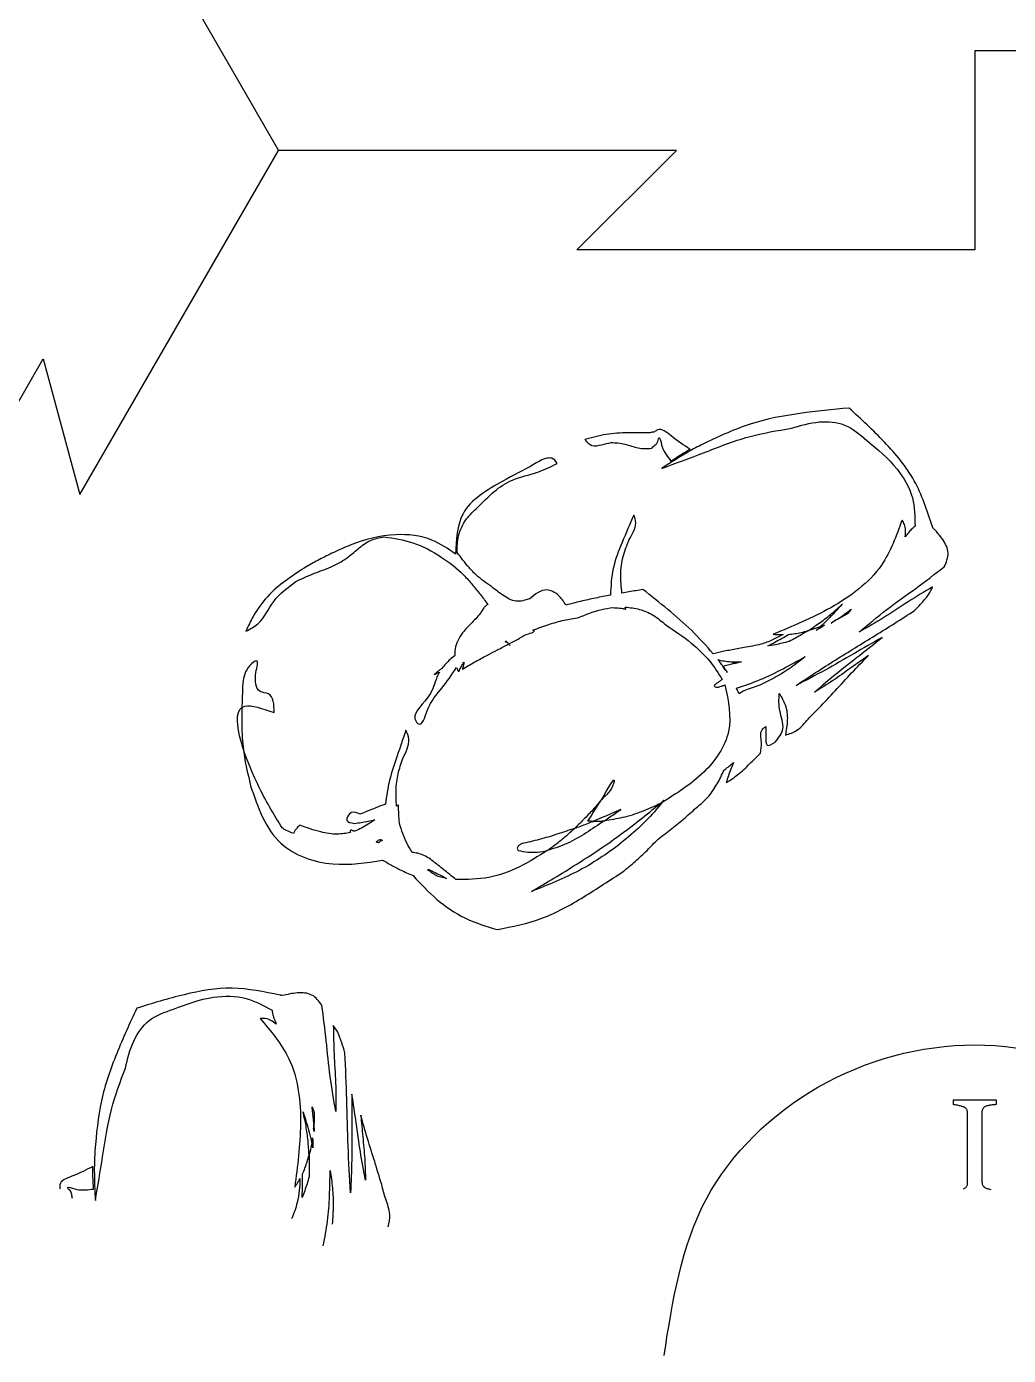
# Model space of a CAD drawing. Extents: x 1 to 437, y 7 to 187.
# Drawn here: x 359.54 to 391.86, y 7.14 to 50.91 of the extents above; entities that cross this region are included whole.
import ezdxf

# ---------------------------------------------------------------- set-up
doc = ezdxf.new("R2010")
doc.units = 0
doc.layers.add('Base', color=7, linetype='CONTINUOUS')

msp = doc.modelspace()

# ---------------------------------------------------------------- linework, layer by layer
at = {"layer": 'Base', "color": 1}
for p, q in [((361.291322, 58.170709), (367.838877, 46.83001)), ((403.850489, 50.103914), (390.75535, 50.103914)), ((390.75535, 50.103914), (390.75535, 43.556232)), ((361.291378, 35.489313), (367.838934, 46.83001)), ((380.934016, 46.83001), (367.838905, 46.83001)), ((377.660239, 43.556232), (380.934016, 46.83001)), ((390.75535, 43.556232), (377.660239, 43.556232)), ((353.545563, 28.620665), (360.093119, 39.961375)), ((360.093119, 39.961375), (361.291378, 35.489313))]:
    msp.add_line(p, q, dxfattribs=at)
at = {"layer": 'Base', "color": 3}
for p, q in [((377.922084, 37.301005), (377.922084, 37.300875)), ((380.131461, 37.016897), (380.131489, 37.035355)), ((368.767162, 33.122366), (368.767162, 33.123495)), ((386.695809, 31.721285), (386.695865, 31.721249)), ((375.302611, 30.650861), (375.302611, 30.651426)), ((383.942026, 30.506716), (383.94211, 30.506499)), ((382.304544, 30.054664), (382.304544, 30.054664)), ((382.912959, 29.110066), (382.912846, 29.11001)), ((378.467451, 25.441488), (378.467451, 25.441488)), ((380.398161, 25.314375), (380.398161, 25.314375)), ((378.18726, 24.72882), (378.18726, 24.728736)), ((371.147933, 24.118007), (371.147933, 24.118007)), ((377.580708, 24.497426), (377.580596, 24.497342)), ((376.679601, 23.765201), (376.679686, 23.765201)), ((372.744661, 23.135704), (372.744577, 23.135563)), ((368.939685, 15.329212), (368.939741, 15.32924)), ((390.050867, 15.398526), (390.050867, 15.555074)), ((390.050867, 15.555074), (391.459776, 15.555074)), ((391.459776, 15.555074), (391.459776, 15.398526)), ((390.520513, 12.838657), (390.520513, 15.105268)), ((390.99013, 15.12731), (390.99013, 12.862928))]:
    msp.add_line(p, q, dxfattribs=at)
for points, knots in [([(386.618593, 38.340985), (386.078179, 38.290134), (384.994243, 38.18814), (383.367561, 37.884828), (382.367375, 37.419498), (381.864447, 37.185514)], [0, 0, 0, 0, 1.629756, 3.268886, 4.926711, 4.926711, 4.926711, 4.926711]), ([(389.350927, 34.467107), (389.185342, 34.975502), (388.852759, 35.996629), (387.801002, 37.245462), (387.014205, 37.974443), (386.618593, 38.340985)], [0, 0, 0, 0, 1.589799, 3.19316, 4.814668, 4.814668, 4.814668, 4.814668]), ([(381.38275, 36.989654), (381.184288, 37.114883), (380.858914, 37.320192), (380.415778, 37.714445), (380.245044, 37.582464), (380.209072, 37.554658)], [0, 0, 0, 0, 0.758742, 1.243947, 1.373459, 1.373459, 1.373459, 1.373459]), ([(380.455593, 36.353678), (380.91159, 36.522208), (381.863262, 36.873932), (383.255741, 37.434966), (384.253165, 37.599485), (384.727224, 37.677678)], [0, 0, 0, 0, 1.459596, 3.046199, 4.483328, 4.483328, 4.483328, 4.483328]), ([(384.727224, 37.677678), (385.025075, 37.765919), (385.592181, 37.933929), (386.525915, 37.861181), (386.972138, 37.475082), (387.200958, 37.277092)], [0, 0, 0, 0, 0.931692, 1.773939, 2.660424, 2.660424, 2.660424, 2.660424]), ([(380.059382, 37.526802), (379.819438, 37.528986), (379.339635, 37.533354), (378.616657, 37.496661), (378.153479, 37.366187), (377.922084, 37.301005)], [0, 0, 0, 0, 0.72045, 1.44065, 2.159646, 2.159646, 2.159646, 2.159646]), ([(377.922592, 37.300875), (377.994465, 37.221639), (378.142745, 37.058169), (378.480129, 37.13305), (378.681456, 37.182689), (378.782044, 37.20749)], [0, 0, 0, 0, 0.299282, 0.617445, 0.93513, 0.93513, 0.93513, 0.93513]), ([(378.782044, 37.20749), (378.934529, 37.199292), (379.241529, 37.182785), (379.669701, 36.993193), (379.978406, 37.00904), (380.131461, 37.016897)], [0, 0, 0, 0, 0.455335, 0.916731, 1.370438, 1.370438, 1.370438, 1.370438]), ([(380.209072, 37.554658), (380.194355, 37.553183), (380.162811, 37.550023), (380.112689, 37.541111), (380.077868, 37.531764), (380.059382, 37.526802)], [0, 0, 0, 0, 0.044366, 0.09509, 0.152492, 0.152492, 0.152492, 0.152492]), ([(380.131489, 37.035355), (380.168004, 37.068072), (380.240714, 37.133222), (380.331486, 37.197043), (380.34832, 37.390741), (380.376323, 37.352152), (380.380544, 37.350387), (380.434629, 37.261202), (380.437664, 37.059456), (380.590533, 36.813377), (380.699421, 36.665014), (380.753648, 36.591128)], [0, 0, 0, 0, 0.141692, 0.282145, 0.40816, 0.413187, 0.417025, 0.421422, 0.717189, 0.995439, 1.271479, 1.271479, 1.271479, 1.271479]), ([(387.200958, 37.277092), (387.5544, 36.984534), (388.185134, 36.462449), (388.773821, 35.443665), (388.783931, 34.764449), (388.788628, 34.448892)], [0, 0, 0, 0, 1.373231, 2.450602, 3.385468, 3.385468, 3.385468, 3.385468]), ([(381.864447, 37.185514), (381.783342, 37.143941), (381.621167, 37.060813), (381.381847, 36.928816), (381.14577, 36.791608), (380.912661, 36.650021), (380.68231, 36.504499), (380.531157, 36.403946), (380.455593, 36.353678)], [0, 0, 0, 0, 0.273404, 0.546691, 0.819802, 1.092514, 1.364869, 1.637131, 1.637131, 1.637131, 1.637131]), ([(380.753648, 36.591128), (380.815644, 36.633072), (380.938424, 36.716139), (381.124162, 36.834518), (381.255739, 36.91614), (381.334128, 36.961698), (381.358507, 36.975572), (381.374624, 36.984934), (381.38275, 36.989654)], [0, 0, 0, 0, 0.224541, 0.444697, 0.660734, 0.688968, 0.716691, 0.744883, 0.744883, 0.744883, 0.744883]), ([(376.234113, 36.477145), (375.899805, 36.300325), (375.076359, 35.864795), (373.730521, 35.076487), (373.687008, 34.004681), (373.667669, 33.528343)], [0, 0, 0, 0, 1.155161, 2.845313, 4.197331, 4.197331, 4.197331, 4.197331]), ([(374.388182, 35.068051), (374.741236, 35.42628), (375.305014, 35.998321), (376.329762, 36.174062), (376.798843, 36.411246), (377.008249, 36.51713)], [0, 0, 0, 0, 1.459884, 2.33123, 3.033899, 3.033899, 3.033899, 3.033899]), ([(377.008249, 36.51713), (376.9589, 36.589955), (376.878035, 36.709287), (376.557371, 36.685395), (376.374058, 36.5673), (376.234113, 36.477145)], [0, 0, 0, 0, 0.241068, 0.395018, 0.891796, 0.891796, 0.891796, 0.891796]), ([(373.716324, 33.583212), (373.720369, 33.767354), (373.728979, 34.159395), (373.983563, 34.687245), (374.261293, 34.948629), (374.388182, 35.068051)], [0, 0, 0, 0, 0.548663, 1.16811, 1.689202, 1.689202, 1.689202, 1.689202]), ([(379.531372, 34.818578), (379.403245, 34.519292), (379.156483, 33.942894), (378.807383, 33.077473), (378.776897, 32.47697), (378.761837, 32.180308)], [0, 0, 0, 0, 0.978823, 1.885125, 2.770015, 2.770015, 2.770015, 2.770015]), ([(379.382838, 34.014279), (379.431469, 34.100358), (379.526966, 34.269394), (379.63121, 34.552556), (379.563872, 34.73198), (379.531372, 34.818578)], [0, 0, 0, 0, 0.299351, 0.587849, 0.856988, 0.856988, 0.856988, 0.856988]), ([(388.360666, 34.650639), (388.173659, 34.131632), (387.735888, 32.916669), (386.067872, 31.694421), (384.759117, 31.155636), (384.119459, 30.892303)], [0, 0, 0, 0, 1.627311, 3.809434, 5.895548, 5.895548, 5.895548, 5.895548]), ([(388.465822, 34.100111), (388.473282, 34.173553), (388.487091, 34.309498), (388.45728, 34.504671), (388.391462, 34.604111), (388.360666, 34.650639)], [0, 0, 0, 0, 0.221546, 0.410093, 0.575893, 0.575893, 0.575893, 0.575893]), ([(373.667669, 33.528343), (373.416605, 33.702974), (372.831002, 34.110296), (371.569024, 34.242754), (370.476698, 33.966704), (369.672591, 33.596697), (369.195235, 33.364988), (368.904509, 33.200211), (368.767162, 33.122366)], [0, 0, 0, 0, 0.907051, 2.115675, 3.652732, 4.241656, 4.770433, 5.243937, 5.243937, 5.243937, 5.243937]), ([(388.788628, 34.448892), (388.750173, 34.41745), (388.670394, 34.35222), (388.565187, 34.232282), (388.499495, 34.144901), (388.465822, 34.100111)], [0, 0, 0, 0, 0.148797, 0.308696, 0.47685, 0.47685, 0.47685, 0.47685]), ([(389.375481, 34.399063), (389.373065, 34.406689), (389.368215, 34.421999), (389.360192, 34.444761), (389.354016, 34.459657), (389.350927, 34.467107)], [0, 0, 0, 0, 0.023998, 0.048179, 0.07237, 0.07237, 0.07237, 0.07237]), ([(389.751147, 33.11025), (389.81672, 33.261341), (389.94928, 33.566777), (389.711869, 34.039947), (389.489395, 34.277453), (389.375481, 34.399063)], [0, 0, 0, 0, 0.471435, 0.953025, 1.458365, 1.458365, 1.458365, 1.458365]), ([(368.403378, 32.627241), (368.582907, 32.710123), (368.96458, 32.886327), (369.545584, 33.087282), (370.064831, 33.359303), (370.451698, 33.710519), (370.842676, 34.010976), (371.161139, 34.072293), (371.313738, 34.101674)], [0, 0, 0, 0, 0.59269, 1.260045, 1.845339, 2.330725, 2.830932, 3.291131, 3.291131, 3.291131, 3.291131]), ([(371.313738, 34.101674), (371.632357, 34.05279), (372.298808, 33.950538), (373.182192, 33.475531), (373.822116, 32.97837), (374.213237, 32.529279), (374.479925, 32.210818), (374.643303, 31.986428), (374.725015, 31.874202)], [0, 0, 0, 0, 0.96084, 2.009776, 2.963779, 3.377422, 3.793503, 4.209817, 4.209817, 4.209817, 4.209817]), ([(379.141087, 32.248569), (379.120554, 32.449204), (379.079481, 32.850552), (379.153291, 33.457071), (379.306564, 33.829129), (379.382838, 34.014279)], [0, 0, 0, 0, 0.604225, 1.208684, 1.80746, 1.80746, 1.80746, 1.80746]), ([(374.844846, 32.461131), (374.675775, 32.579475), (374.410069, 32.765462), (374.041877, 33.154284), (373.843553, 33.415584), (373.716324, 33.583212)], [0, 0, 0, 0, 0.617034, 0.96971, 1.600842, 1.600842, 1.600842, 1.600842]), ([(368.766739, 33.12341), (368.335332, 32.848112), (367.644603, 32.407329), (367.045116, 31.595626), (366.838376, 31.156246), (366.761353, 30.992551)], [0, 0, 0, 0, 1.520521, 2.434519, 2.977228, 2.977228, 2.977228, 2.977228]), ([(386.947354, 30.963984), (387.24882, 31.214449), (387.852626, 31.716103), (388.813802, 32.396882), (389.438807, 32.872544), (389.751147, 33.11025)], [0, 0, 0, 0, 1.175357, 2.354116, 3.531642, 3.531642, 3.531642, 3.531642]), ([(366.761353, 30.992551), (366.904078, 31.06594), (367.316853, 31.278188), (367.630826, 32.053856), (368.137997, 32.430276), (368.403378, 32.627241)], [0, 0, 0, 0, 0.47162, 1.363973, 2.343389, 2.343389, 2.343389, 2.343389]), ([(376.106831, 32.05928), (375.955469, 32.011787), (375.645771, 31.914611), (375.212775, 32.171091), (374.967263, 32.364629), (374.844846, 32.461131)], [0, 0, 0, 0, 0.455517, 0.932024, 1.405908, 1.405908, 1.405908, 1.405908]), ([(389.364897, 32.453539), (389.094283, 32.290889), (388.55276, 31.965412), (387.770312, 31.431279), (387.221364, 31.119574), (386.947354, 30.963984)], [0, 0, 0, 0, 0.94707, 1.895173, 2.840083, 2.840083, 2.840083, 2.840083]), ([(388.773811, 31.67011), (388.852613, 31.75583), (389.013953, 31.931333), (389.239122, 32.176452), (389.327403, 32.370937), (389.364897, 32.453539)], [0, 0, 0, 0, 0.350077, 0.716746, 0.987453, 0.987453, 0.987453, 0.987453]), ([(377.2962, 31.849936), (377.223521, 31.965211), (377.07684, 32.197858), (376.587189, 32.458234), (376.287356, 32.209213), (376.106831, 32.05928)], [0, 0, 0, 0, 0.410118, 0.8277, 1.459552, 1.459552, 1.459552, 1.459552]), ([(378.761837, 32.180308), (378.59814, 32.148604), (378.270471, 32.085143), (377.781335, 31.976564), (377.457961, 31.892158), (377.2962, 31.849936)], [0, 0, 0, 0, 0.500209, 1.001259, 1.502767, 1.502767, 1.502767, 1.502767]), ([(379.831402, 32.364049), (379.754863, 32.351652), (379.601505, 32.326811), (379.371376, 32.288438), (379.217891, 32.261866), (379.141087, 32.248569)], [0, 0, 0, 0, 0.23261, 0.466072, 0.699913, 0.699913, 0.699913, 0.699913]), ([(382.148814, 30.250272), (381.91646, 30.50874), (381.449463, 31.028221), (380.656222, 31.715255), (380.106033, 32.148028), (379.831402, 32.364049)], [0, 0, 0, 0, 1.041714, 2.093697, 3.142135, 3.142135, 3.142135, 3.142135]), ([(374.725015, 31.874202), (374.699467, 31.856475), (374.642894, 31.817221), (374.567804, 31.728237), (374.457249, 31.523783), (374.160685, 31.241424), (373.794844, 30.85138), (373.622629, 30.44886), (373.645652, 30.247724), (373.644421, 30.219742), (373.645837, 30.198082), (373.646615, 30.18618)], [0, 0, 0, 0, 0.093003, 0.205943, 0.345014, 0.788145, 1.414261, 1.97256, 1.99126, 2.020581, 2.056348, 2.056348, 2.056348, 2.056348]), ([(377.723823, 31.445636), (377.848951, 31.496976), (378.093972, 31.597509), (378.467261, 31.711187), (378.718075, 31.751141), (378.840802, 31.770691)], [0, 0, 0, 0, 0.405712, 0.794454, 1.166933, 1.166933, 1.166933, 1.166933]), ([(378.840802, 31.770691), (378.877088, 31.767841), (378.949434, 31.762158), (379.057819, 31.751099), (379.140002, 31.742895), (379.201219, 31.731475), (379.231012, 31.728988), (379.280823, 31.707775), (379.261149, 31.743096), (379.256341, 31.763637), (379.251298, 31.778956), (379.248783, 31.786594)], [0, 0, 0, 0, 0.10929, 0.217904, 0.325306, 0.361525, 0.397346, 0.433369, 0.457079, 0.480808, 0.504406, 0.504406, 0.504406, 0.504406]), ([(379.248783, 31.786594), (379.406663, 31.769132), (379.726235, 31.733786), (380.191729, 31.533345), (380.451067, 31.313528), (380.58629, 31.198912)], [0, 0, 0, 0, 0.474889, 0.961246, 1.491126, 1.491126, 1.491126, 1.491126]), ([(384.874093, 29.205909), (385.30243, 29.487278), (386.159355, 30.050179), (387.477149, 30.84316), (388.341636, 31.394489), (388.773811, 31.67011)], [0, 0, 0, 0, 1.537306, 3.075508, 4.613221, 4.613221, 4.613221, 4.613221]), ([(385.264321, 31.006995), (385.398624, 31.095777), (385.66662, 31.272937), (386.047318, 31.567687), (386.284161, 31.782761), (386.402354, 31.890091)], [0, 0, 0, 0, 0.482892, 0.963591, 1.442435, 1.442435, 1.442435, 1.442435]), ([(386.402354, 31.890091), (386.32179, 31.803503), (386.162037, 31.631804), (385.922419, 31.374541), (385.753404, 31.213829), (385.668661, 31.13325)], [0, 0, 0, 0, 0.354838, 0.703621, 1.054349, 1.054349, 1.054349, 1.054349]), ([(386.193764, 31.361017), (386.174351, 31.348146), (386.135398, 31.322319), (386.093264, 31.29653), (386.003003, 31.233901), (386.051174, 31.274668), (386.07177, 31.292387), (386.095129, 31.31782), (386.128538, 31.328593), (386.160794, 31.345291), (386.246876, 31.385152), (386.365666, 31.481328), (386.535323, 31.597537), (386.642786, 31.6804), (386.695809, 31.721285)], [0, 0, 0, 0, 0.066422, 0.133276, 0.200465, 0.231626, 0.26275, 0.293832, 0.330064, 0.366409, 0.40297, 0.614203, 0.820306, 1.021047, 1.021047, 1.021047, 1.021047]), ([(386.567511, 31.563469), (386.526207, 31.53989), (386.443855, 31.492876), (386.319351, 31.425174), (386.235511, 31.382344), (386.193764, 31.361017)], [0, 0, 0, 0, 0.14268, 0.284477, 0.42511, 0.42511, 0.42511, 0.42511]), ([(386.695865, 31.721249), (386.681624, 31.703693), (386.653138, 31.66858), (386.610667, 31.615731), (386.581891, 31.580883), (386.567511, 31.563469)], [0, 0, 0, 0, 0.067816, 0.135645, 0.203395, 0.203395, 0.203395, 0.203395]), ([(376.204932, 31.027583), (376.37923, 31.090935), (376.719051, 31.214451), (377.225301, 31.361594), (377.56146, 31.418264), (377.723823, 31.445636)], [0, 0, 0, 0, 0.55639, 1.08477, 1.578392, 1.578392, 1.578392, 1.578392]), ([(380.58629, 31.198912), (380.870032, 31.007631), (381.390989, 30.656436), (382.031395, 30.054571), (382.314411, 29.607369), (382.44399, 29.402618)], [0, 0, 0, 0, 1.026509, 1.884696, 2.609439, 2.609439, 2.609439, 2.609439]), ([(385.668605, 31.133399), (385.623404, 31.117292), (385.53397, 31.085423), (385.398801, 31.044246), (385.30889, 31.019415), (385.264237, 31.007082)], [0, 0, 0, 0, 0.143938, 0.284795, 0.42377, 0.42377, 0.42377, 0.42377]), ([(385.813385, 31.190129), (385.782236, 31.16925), (385.720672, 31.127984), (385.627546, 31.069729), (385.564986, 31.033439), (385.534098, 31.015521)], [0, 0, 0, 0, 0.112493, 0.222335, 0.329457, 0.329457, 0.329457, 0.329457]), ([(385.534098, 31.015521), (385.549404, 31.028461), (385.57989, 31.054234), (385.624727, 31.093538), (385.654022, 31.120151), (385.668605, 31.133399)], [0, 0, 0, 0, 0.060131, 0.119757, 0.178864, 0.178864, 0.178864, 0.178864]), ([(385.668661, 31.13325), (385.684734, 31.139344), (385.716986, 31.151574), (385.765196, 31.170622), (385.79731, 31.183622), (385.813385, 31.190129)], [0, 0, 0, 0, 0.051569, 0.103478, 0.155504, 0.155504, 0.155504, 0.155504]), ([(375.302103, 30.651336), (375.305292, 30.652943), (375.311762, 30.656203), (375.321797, 30.659062), (375.337922, 30.670434), (375.350239, 30.636329), (375.366776, 30.622085), (375.404174, 30.580671), (375.359321, 30.619618), (375.335023, 30.633766), (375.313483, 30.645127), (375.302611, 30.650861)], [0, 0, 0, 0, 0.010621, 0.021547, 0.032264, 0.061463, 0.091898, 0.123724, 0.158202, 0.193009, 0.228482, 0.228482, 0.228482, 0.228482]), ([(375.416374, 30.572189), (375.538043, 30.63035), (375.760364, 30.736625), (376.006726, 30.919889), (376.217493, 30.931306), (376.251927, 31.007731), (376.227543, 31.016753), (376.213837, 31.023317), (376.204932, 31.027583)], [0, 0, 0, 0, 0.402122, 0.734781, 0.932409, 0.940402, 0.958001, 0.990649, 0.990649, 0.990649, 0.990649]), ([(384.446413, 30.880082), (384.331176, 30.819925), (384.096385, 30.697358), (383.670505, 30.534008), (383.349658, 30.484373), (383.1625, 30.45542)], [0, 0, 0, 0, 0.389977, 0.794561, 1.360962, 1.360962, 1.360962, 1.360962]), ([(384.650008, 30.652501), (384.572018, 30.632362), (384.416423, 30.592183), (384.179916, 30.544871), (384.021406, 30.519448), (383.942026, 30.506716)], [0, 0, 0, 0, 0.241609, 0.482024, 0.723205, 0.723205, 0.723205, 0.723205]), ([(383.94211, 30.506499), (384.018912, 30.546561), (384.172528, 30.626693), (384.397964, 30.754728), (384.546973, 30.841829), (384.621193, 30.885213)], [0, 0, 0, 0, 0.259848, 0.51974, 0.777654, 0.777654, 0.777654, 0.777654]), ([(384.119459, 30.892303), (384.154423, 30.888438), (384.225848, 30.880544), (384.335104, 30.878944), (384.409086, 30.879701), (384.446413, 30.880082)], [0, 0, 0, 0, 0.105475, 0.215461, 0.327467, 0.327467, 0.327467, 0.327467]), ([(384.621193, 30.885213), (384.690631, 30.892641), (384.832632, 30.907832), (385.047121, 30.950766), (385.19103, 30.988021), (385.264321, 31.006995)], [0, 0, 0, 0, 0.209414, 0.428254, 0.655376, 0.655376, 0.655376, 0.655376]), ([(385.264237, 31.007082), (385.197393, 30.965479), (385.063597, 30.882205), (384.858679, 30.764078), (384.719572, 30.689697), (384.650008, 30.652501)], [0, 0, 0, 0, 0.236188, 0.472762, 0.709405, 0.709405, 0.709405, 0.709405]), ([(387.708394, 30.788738), (387.395148, 30.60964), (386.768561, 30.251389), (385.834828, 29.703705), (385.194187, 29.371763), (384.874093, 29.205909)], [0, 0, 0, 0, 1.082533, 2.165399, 3.246735, 3.246735, 3.246735, 3.246735]), ([(385.481915, 28.985748), (385.722198, 29.194214), (386.203211, 29.611534), (386.961782, 30.192415), (387.459565, 30.589997), (387.708394, 30.788738)], [0, 0, 0, 0, 0.954097, 1.909968, 2.865365, 2.865365, 2.865365, 2.865365]), ([(373.930136, 29.76437), (373.999693, 29.806103), (374.137561, 29.88882), (374.345318, 30.006816), (374.546179, 30.114078), (374.779945, 30.236568), (375.066389, 30.388319), (375.29148, 30.506527), (375.413976, 30.570857)], [0, 0, 0, 0, 0.243343, 0.482326, 0.716682, 0.926426, 1.274072, 1.689152, 1.689152, 1.689152, 1.689152]), ([(375.413976, 30.570857), (375.418568, 30.565688), (375.427773, 30.555329), (375.438496, 30.542885), (375.462684, 30.516766), (375.440132, 30.543721), (375.430409, 30.556855), (375.421039, 30.567093), (375.416374, 30.572189)], [0, 0, 0, 0, 0.019981, 0.040046, 0.060922, 0.081186, 0.101329, 0.121293, 0.121293, 0.121293, 0.121293]), ([(383.1625, 30.45542), (383.085345, 30.439332), (382.868837, 30.394186), (382.528145, 30.33975), (382.269187, 30.278667), (382.148814, 30.250272)], [0, 0, 0, 0, 0.236431, 0.663464, 1.034385, 1.034385, 1.034385, 1.034385]), ([(367.089549, 29.626505), (367.132646, 29.814103), (367.205183, 30.129856), (366.738739, 29.758665), (366.691158, 29.485988), (366.657862, 29.295176)], [0, 0, 0, 0, 0.38448, 0.647132, 1.259325, 1.259325, 1.259325, 1.259325]), ([(373.13266, 29.643382), (373.118013, 29.617099), (373.089146, 29.565299), (373.052117, 29.4856), (372.961521, 29.213541), (372.810594, 28.745147), (372.151111, 28.219377), (372.558097, 27.808855), (372.77596, 28.64665), (373.206577, 29.060359), (373.539448, 29.56166), (373.698262, 29.800834)], [0, 0, 0, 0, 0.09024, 0.177853, 0.263409, 0.946042, 1.802685, 1.913486, 2.426819, 3.333183, 4.16018, 4.16018, 4.16018, 4.16018]), ([(373.216876, 29.767277), (373.187757, 29.745102), (373.129542, 29.700768), (373.042421, 29.634037), (372.984797, 29.588994), (372.955989, 29.566476)], [0, 0, 0, 0, 0.109802, 0.219526, 0.329218, 0.329218, 0.329218, 0.329218]), ([(373.646615, 30.18618), (373.592264, 30.143448), (373.48512, 30.059211), (373.340106, 29.919706), (373.257372, 29.817369), (373.216876, 29.767277)], [0, 0, 0, 0, 0.207365, 0.408778, 0.601884, 0.601884, 0.601884, 0.601884]), ([(373.698262, 29.800834), (373.70406, 29.782489), (373.715171, 29.74733), (373.73594, 29.70767), (373.768687, 29.640385), (373.806241, 29.75097), (373.861114, 29.828342), (373.907808, 29.920252), (373.9342, 29.972199)], [0, 0, 0, 0, 0.056092, 0.107502, 0.1537, 0.209538, 0.338106, 0.505229, 0.505229, 0.505229, 0.505229]), ([(373.9342, 29.972199), (373.934375, 29.955157), (373.934824, 29.911627), (373.916752, 29.832866), (373.89931, 29.772181), (373.889157, 29.736854)], [0, 0, 0, 0, 0.050998, 0.130264, 0.240696, 0.240696, 0.240696, 0.240696]), ([(373.889157, 29.736854), (373.893695, 29.739726), (373.902917, 29.745565), (373.916075, 29.75543), (373.925456, 29.7613), (373.930136, 29.764229)], [0, 0, 0, 0, 0.016107, 0.032734, 0.049291, 0.049291, 0.049291, 0.049291]), ([(382.474555, 29.832866), (382.479416, 29.826586), (382.489148, 29.814013), (382.503073, 29.79469), (382.522195, 29.766337), (382.547261, 29.727762), (382.573732, 29.685483), (382.639326, 29.576509), (382.487279, 29.811563), (382.414291, 29.909311), (382.341144, 30.00619), (382.304544, 30.054664)], [0, 0, 0, 0, 0.023828, 0.047706, 0.07136, 0.126839, 0.18191, 0.236831, 0.408572, 0.580526, 0.752728, 0.752728, 0.752728, 0.752728]), ([(382.30508, 30.05537), (382.371906, 30.03883), (382.511647, 30.004243), (382.736169, 29.980038), (382.89248, 29.979504), (382.973721, 29.979226)], [0, 0, 0, 0, 0.206357, 0.431518, 0.675187, 0.675187, 0.675187, 0.675187]), ([(382.973721, 29.979226), (382.951792, 29.972943), (382.907918, 29.960372), (382.854196, 29.944601), (382.735488, 29.914083), (382.893009, 29.948708), (382.962195, 29.950837), (383.029691, 29.998137), (383.059564, 29.979495), (383.062739, 29.980846), (383.130657, 29.994203), (382.811538, 29.914944), (382.689608, 29.883015), (382.546593, 29.849665), (382.474555, 29.832866)], [0, 0, 0, 0, 0.06636, 0.13277, 0.199094, 0.297013, 0.388408, 0.478882, 0.48302, 0.486022, 0.48863, 0.688697, 0.891786, 1.09791, 1.09791, 1.09791, 1.09791]), ([(382.912846, 29.11001), (383.17406, 29.199703), (383.699237, 29.380032), (384.445902, 29.751254), (384.932959, 30.019689), (385.175901, 30.153583)], [0, 0, 0, 0, 0.827712, 1.664133, 2.49653, 2.49653, 2.49653, 2.49653]), ([(385.175901, 30.153583), (385.022055, 30.032816), (384.713791, 29.790832), (384.214817, 29.4724), (383.859368, 29.299968), (383.680603, 29.213247)], [0, 0, 0, 0, 0.5866, 1.175378, 1.771085, 1.771085, 1.771085, 1.771085]), ([(387.254496, 30.188296), (387.059414, 30.051729), (386.669114, 29.778501), (386.090183, 29.359689), (385.684501, 29.11029), (385.481915, 28.985748)], [0, 0, 0, 0, 0.714457, 1.429408, 2.142563, 2.142563, 2.142563, 2.142563]), ([(385.619188, 28.452065), (385.801102, 28.644805), (386.164959, 29.030312), (386.697787, 29.620602), (387.068947, 29.999086), (387.254496, 30.188296)], [0, 0, 0, 0, 0.795087, 1.590289, 2.385224, 2.385224, 2.385224, 2.385224]), ([(367.693081, 28.308555), (367.688766, 28.573022), (367.682566, 28.952931), (367.053992, 28.979578), (367.075001, 29.361825), (367.089549, 29.626505)], [0, 0, 0, 0, 0.645798, 0.927694, 1.562331, 1.562331, 1.562331, 1.562331]), ([(372.955989, 29.566476), (372.975365, 29.574814), (373.014492, 29.591653), (373.073345, 29.617374), (373.112849, 29.634696), (373.13266, 29.643382)], [0, 0, 0, 0, 0.06328, 0.12779, 0.192685, 0.192685, 0.192685, 0.192685]), ([(382.44399, 29.402618), (382.413659, 29.381308), (382.353003, 29.338693), (382.262136, 29.274648), (382.201822, 29.231602), (382.171674, 29.210086)], [0, 0, 0, 0, 0.111205, 0.22239, 0.333505, 0.333505, 0.333505, 0.333505]), ([(366.657862, 29.295176), (366.642104, 28.874716), (366.615531, 28.165668), (366.652727, 27.023183), (366.817943, 26.321807), (366.916716, 25.902498)], [0, 0, 0, 0, 1.262703, 2.129373, 3.417732, 3.417732, 3.417732, 3.417732]), ([(382.53083, 29.223238), (382.642354, 28.699176), (382.866669, 27.645107), (381.859214, 26.221502), (380.941404, 25.648408), (380.463129, 25.349766)], [0, 0, 0, 0, 1.543612, 3.104738, 4.803458, 4.803458, 4.803458, 4.803458]), ([(382.171674, 29.210086), (382.180869, 29.191194), (382.201909, 29.147966), (382.304042, 29.140761), (382.382756, 29.167113), (382.452063, 29.192715), (382.491649, 29.2083), (382.517723, 29.218241), (382.53083, 29.223238)], [0, 0, 0, 0, 0.059358, 0.135816, 0.271115, 0.31514, 0.356769, 0.398842, 0.398842, 0.398842, 0.398842]), ([(383.001097, 28.928174), (382.991563, 28.948523), (382.972505, 28.989197), (382.943319, 29.049929), (382.923081, 29.090017), (382.912959, 29.110066)], [0, 0, 0, 0, 0.067414, 0.134754, 0.202132, 0.202132, 0.202132, 0.202132]), ([(383.680603, 29.213247), (383.595691, 29.181142), (383.431479, 29.119055), (383.190196, 29.055943), (383.060239, 28.968135), (383.001097, 28.928174)], [0, 0, 0, 0, 0.272696, 0.527368, 0.740062, 0.740062, 0.740062, 0.740062]), ([(384.186374, 27.33678), (384.300067, 27.47917), (384.546673, 27.788019), (384.291439, 28.361543), (384.308465, 28.749964), (384.316845, 28.941156)], [0, 0, 0, 0, 0.50895, 1.10393, 1.680699, 1.680699, 1.680699, 1.680699]), ([(384.316845, 28.941156), (384.392456, 28.819666), (384.559201, 28.551743), (384.608033, 28.06107), (384.548873, 27.732137), (384.519932, 27.571222)], [0, 0, 0, 0, 0.425132, 0.937544, 1.428297, 1.428297, 1.428297, 1.428297]), ([(367.915331, 24.584831), (367.666882, 24.984788), (367.014411, 26.035145), (365.963004, 28.926536), (367.317937, 28.442556), (367.693081, 28.308555)], [0, 0, 0, 0, 1.58787, 4.170016, 5.158673, 5.158673, 5.158673, 5.158673]), ([(384.519932, 27.571222), (384.654913, 27.612826), (384.959846, 27.706812), (385.257955, 28.103609), (385.500803, 28.337868), (385.619188, 28.452065)], [0, 0, 0, 0, 0.41435, 0.936051, 1.432266, 1.432266, 1.432266, 1.432266]), ([(372.030667, 27.731326), (371.934931, 27.449522), (371.749434, 26.903504), (371.471592, 26.103704), (371.392681, 25.56214), (371.354124, 25.297526)], [0, 0, 0, 0, 0.893484, 1.731196, 2.531593, 2.531593, 2.531593, 2.531593]), ([(371.930676, 26.799344), (371.978775, 26.901918), (372.073226, 27.10334), (372.167653, 27.435932), (372.075265, 27.635156), (372.030667, 27.731326)], [0, 0, 0, 0, 0.343017, 0.673576, 0.982058, 0.982058, 0.982058, 0.982058]), ([(383.698411, 26.978047), (383.717997, 27.092889), (383.760229, 27.340522), (383.662562, 27.704394), (383.827995, 27.821986), (383.875111, 27.855476)], [0, 0, 0, 0, 0.357224, 0.77028, 0.934763, 0.934763, 0.934763, 0.934763]), ([(383.875111, 27.855476), (383.875787, 27.753634), (383.877043, 27.564641), (383.869335, 27.133429), (384.081657, 27.269614), (384.186374, 27.33678)], [0, 0, 0, 0, 0.337075, 0.625526, 0.906234, 0.906234, 0.906234, 0.906234]), ([(371.720138, 25.229144), (371.710174, 25.407699), (371.690294, 25.763931), (371.756387, 26.297309), (371.872743, 26.632468), (371.930676, 26.799344)], [0, 0, 0, 0, 0.536003, 1.06937, 1.598274, 1.598274, 1.598274, 1.598274]), ([(382.577425, 26.004267), (382.707557, 26.089565), (382.983091, 26.270169), (383.342863, 26.614824), (383.581285, 26.858393), (383.698411, 26.978047)], [0, 0, 0, 0, 0.465875, 0.986415, 1.489058, 1.489058, 1.489058, 1.489058]), ([(381.639516, 25.218194), (381.766342, 25.326761), (382.018564, 25.542669), (382.285377, 25.967191), (382.431519, 26.262676), (382.504978, 26.411204)], [0, 0, 0, 0, 0.498098, 0.990572, 1.488309, 1.488309, 1.488309, 1.488309]), ([(382.504978, 26.411204), (382.538902, 26.439934), (382.606812, 26.497447), (382.710161, 26.582276), (382.78065, 26.637001), (382.815959, 26.664413)], [0, 0, 0, 0, 0.133365, 0.266976, 0.401071, 0.401071, 0.401071, 0.401071]), ([(382.815959, 26.664413), (382.7854, 26.592511), (382.72435, 26.448868), (382.642492, 26.229253), (382.599127, 26.079308), (382.577425, 26.004267)], [0, 0, 0, 0, 0.234382, 0.468236, 0.702513, 0.702513, 0.702513, 0.702513]), ([(366.916716, 25.902498), (367.159564, 25.19065), (367.611078, 23.867149), (369.576707, 23.180387), (370.722917, 23.365656), (371.263503, 23.453035)], [0, 0, 0, 0, 2.141415, 3.981418, 5.623825, 5.623825, 5.623825, 5.623825]), ([(378.467451, 25.441488), (378.630733, 25.593629), (378.811357, 25.761928), (378.947103, 26.277088), (378.696225, 25.840034), (378.467451, 25.441488)], [0, 0, 0, 0, 0.662771, 0.73316, 1.461683, 1.461683, 1.461683, 1.461683]), ([(378.467507, 25.441601), (378.385084, 25.343774), (378.209176, 25.13499), (377.914982, 24.818182), (377.695496, 24.607572), (377.580708, 24.497426)], [0, 0, 0, 0, 0.383739, 0.818981, 1.296166, 1.296166, 1.296166, 1.296166]), ([(378.021201, 24.73517), (378.076655, 24.824946), (378.180709, 24.993397), (378.329582, 25.228826), (378.423695, 25.374013), (378.467507, 25.441601)], [0, 0, 0, 0, 0.316564, 0.59399, 0.835626, 0.835626, 0.835626, 0.835626]), ([(380.397766, 25.314968), (380.404998, 25.318818), (380.419523, 25.326551), (380.441356, 25.337767), (380.466826, 25.347515), (380.482035, 25.374178), (380.498819, 25.39363), (380.536058, 25.438111), (380.472117, 25.376977), (380.440687, 25.351306), (380.41233, 25.326679), (380.398161, 25.314375)], [0, 0, 0, 0, 0.024548, 0.049309, 0.074076, 0.104142, 0.134336, 0.164574, 0.218174, 0.271928, 0.325605, 0.325605, 0.325605, 0.325605]), ([(370.515078, 24.963827), (370.421862, 25.011342), (370.227951, 25.110186), (369.985661, 24.714088), (370.220753, 24.677748), (370.329996, 24.660861)], [0, 0, 0, 0, 0.279229, 0.580864, 0.842697, 0.842697, 0.842697, 0.842697]), ([(371.354124, 25.297526), (371.248491, 25.255733), (371.048169, 25.176476), (370.76811, 25.066186), (370.594394, 24.995913), (370.515078, 24.963827)], [0, 0, 0, 0, 0.340802, 0.646294, 0.902974, 0.902974, 0.902974, 0.902974]), ([(371.787956, 25.268345), (371.780362, 25.263931), (371.765235, 25.255139), (371.742664, 25.242011), (371.727619, 25.233417), (371.720138, 25.229144)], [0, 0, 0, 0, 0.026351, 0.052489, 0.078333, 0.078333, 0.078333, 0.078333]), ([(371.819847, 24.66199), (371.816841, 24.690849), (371.81078, 24.749022), (371.803322, 24.837412), (371.796367, 24.933953), (371.791957, 25.039445), (371.78972, 25.15322), (371.788545, 25.229907), (371.787956, 25.268345)], [0, 0, 0, 0, 0.087042, 0.17546, 0.266101, 0.377397, 0.49216, 0.607486, 0.607486, 0.607486, 0.607486]), ([(380.463129, 25.349766), (380.457946, 25.343207), (380.447606, 25.330122), (380.432014, 25.310649), (380.068926, 24.847059), (379.21995, 24.042429), (377.780246, 23.065271), (376.70343, 22.633565), (376.165279, 22.417816)], [0, 0, 0, 0, 0.025076, 0.050034, 0.074837, 1.791607, 3.528061, 5.262861, 5.262861, 5.262861, 5.262861]), ([(376.165279, 22.417816), (376.65649, 22.709946), (377.638458, 23.293938), (379.06802, 24.239506), (379.954945, 24.957045), (380.39771, 25.31525)], [0, 0, 0, 0, 1.714653, 3.427719, 5.135404, 5.135404, 5.135404, 5.135404]), ([(379.108039, 25.11809), (379.006456, 25.073229), (378.803201, 24.983468), (378.496284, 24.85359), (378.290241, 24.770399), (378.18726, 24.72882)], [0, 0, 0, 0, 0.333139, 0.666572, 0.999741, 0.999741, 0.999741, 0.999741]), ([(380.39771, 25.31525), (380.193963, 25.220234), (379.794308, 25.033858), (379.177736, 24.839851), (378.763352, 24.778144), (378.562898, 24.748294)], [0, 0, 0, 0, 0.67412, 1.322307, 1.929661, 1.929661, 1.929661, 1.929661]), ([(378.562983, 24.748096), (378.624405, 24.790529), (378.746239, 24.874695), (378.927559, 24.998582), (379.04841, 25.078605), (379.108039, 25.11809)], [0, 0, 0, 0, 0.223963, 0.44424, 0.658787, 0.658787, 0.658787, 0.658787]), ([(380.332121, 24.146765), (380.484179, 24.259077), (380.78781, 24.483342), (381.22056, 24.845054), (381.50038, 25.094274), (381.639516, 25.218194)], [0, 0, 0, 0, 0.567002, 1.132198, 1.691165, 1.691165, 1.691165, 1.691165]), ([(368.32667, 24.324989), (368.253387, 24.360042), (368.129714, 24.419197), (367.964119, 24.483874), (367.927089, 24.5605), (367.915331, 24.584831)], [0, 0, 0, 0, 0.247929, 0.418409, 0.497726, 0.497726, 0.497726, 0.497726]), ([(368.538083, 24.602752), (368.505357, 24.572492), (368.44417, 24.515917), (368.371311, 24.42247), (368.340903, 24.356069), (368.32667, 24.324989)], [0, 0, 0, 0, 0.133668, 0.249915, 0.35221, 0.35221, 0.35221, 0.35221]), ([(370.203786, 24.360295), (370.059225, 24.334972), (369.734759, 24.278137), (369.163358, 24.37464), (368.765486, 24.519791), (368.538083, 24.602752)], [0, 0, 0, 0, 0.43778, 0.982589, 1.70936, 1.70936, 1.70936, 1.70936]), ([(370.329996, 24.660861), (370.40638, 24.671262), (370.558911, 24.69203), (370.785873, 24.733061), (370.935985, 24.765074), (371.010942, 24.78106)], [0, 0, 0, 0, 0.231244, 0.461772, 0.691698, 0.691698, 0.691698, 0.691698]), ([(371.010942, 24.78106), (370.937408, 24.731449), (370.794004, 24.6347), (370.575103, 24.501882), (370.421331, 24.437058), (370.345349, 24.405027)], [0, 0, 0, 0, 0.266199, 0.519133, 0.766194, 0.766194, 0.766194, 0.766194]), ([(372.235899, 23.706442), (372.17722, 23.804018), (372.058493, 24.001445), (371.9198, 24.322816), (371.85336, 24.54827), (371.819847, 24.66199)], [0, 0, 0, 0, 0.341331, 0.69062, 1.04612, 1.04612, 1.04612, 1.04612]), ([(378.562898, 24.748294), (378.363219, 24.612082), (377.965772, 24.340961), (377.349907, 23.97552), (376.899973, 23.835267), (376.679545, 23.766556)], [0, 0, 0, 0, 0.725807, 1.444665, 2.135093, 2.135093, 2.135093, 2.135093]), ([(377.580596, 24.497342), (377.648309, 24.522041), (377.783815, 24.571468), (377.985925, 24.648947), (378.120136, 24.702134), (378.18726, 24.728736)], [0, 0, 0, 0, 0.216228, 0.432714, 0.649325, 0.649325, 0.649325, 0.649325]), ([(378.18726, 24.728736), (378.168616, 24.728917), (378.131461, 24.729277), (378.076117, 24.732038), (378.039419, 24.734169), (378.021201, 24.735227)], [0, 0, 0, 0, 0.055929, 0.111461, 0.16621, 0.16621, 0.16621, 0.16621]), ([(378.18726, 24.728736), (378.228124, 24.729155), (378.310845, 24.730002), (378.436185, 24.736459), (378.520425, 24.744265), (378.562983, 24.748209)], [0, 0, 0, 0, 0.122589, 0.24816, 0.376374, 0.376374, 0.376374, 0.376374]), ([(370.268444, 24.419279), (370.2506, 24.429799), (370.222716, 24.446239), (370.187286, 24.405527), (370.19738, 24.377857), (370.203786, 24.360295)], [0, 0, 0, 0, 0.053077, 0.082942, 0.134836, 0.134836, 0.134836, 0.134836]), ([(370.345349, 24.405027), (370.336728, 24.407084), (370.319694, 24.411147), (370.294061, 24.416087), (370.276957, 24.418124), (370.268444, 24.419138)], [0, 0, 0, 0, 0.02659, 0.052537, 0.07825, 0.07825, 0.07825, 0.07825]), ([(371.126343, 24.021967), (371.117237, 24.025283), (371.099552, 24.031723), (371.078375, 24.041887), (371.036305, 24.051476), (371.089723, 24.076084), (371.113563, 24.097562), (371.136536, 24.111228), (371.147933, 24.118007)], [0, 0, 0, 0, 0.028386, 0.055134, 0.079434, 0.118786, 0.157741, 0.196089, 0.196089, 0.196089, 0.196089]), ([(371.257153, 24.105702), (371.241326, 24.097324), (371.210245, 24.080871), (371.166653, 24.052645), (371.139632, 24.03208), (371.126343, 24.021967)], [0, 0, 0, 0, 0.053704, 0.105465, 0.155557, 0.155557, 0.155557, 0.155557]), ([(371.147566, 24.117696), (371.149669, 24.118931), (371.153859, 24.12139), (371.160121, 24.125297), (371.164516, 24.127553), (371.166757, 24.128703)], [0, 0, 0, 0, 0.007316, 0.014578, 0.022129, 0.022129, 0.022129, 0.022129]), ([(371.166757, 24.128816), (371.177455, 24.127292), (371.198407, 24.124308), (371.228791, 24.116794), (371.247796, 24.109342), (371.257153, 24.105674)], [0, 0, 0, 0, 0.03241, 0.063477, 0.093603, 0.093603, 0.093603, 0.093603]), ([(377.580596, 24.497342), (377.388613, 24.430683), (377.005407, 24.297629), (376.422394, 24.125967), (376.028482, 24.035359), (375.831862, 23.990132)], [0, 0, 0, 0, 0.609645, 1.216876, 1.822039, 1.822039, 1.822039, 1.822039]), ([(376.679686, 23.766104), (376.787286, 23.843838), (376.999783, 23.997352), (377.29967, 24.242487), (377.488051, 24.413385), (377.580596, 24.497342)], [0, 0, 0, 0, 0.398164, 0.786322, 1.161152, 1.161152, 1.161152, 1.161152]), ([(379.179892, 23.076353), (379.316548, 23.187248), (379.588848, 23.408219), (379.969834, 23.769701), (380.211473, 24.021197), (380.332121, 24.146765)], [0, 0, 0, 0, 0.527801, 1.051703, 1.574113, 1.574113, 1.574113, 1.574113]), ([(372.790466, 23.517466), (372.729071, 23.551073), (372.610323, 23.616073), (372.422744, 23.680277), (372.296929, 23.697896), (372.235899, 23.706442)], [0, 0, 0, 0, 0.209773, 0.40573, 0.59033, 0.59033, 0.59033, 0.59033]), ([(376.679545, 23.766556), (376.382495, 23.577989), (375.784942, 23.198664), (374.762708, 22.822093), (374.040134, 22.814724), (373.675656, 22.811008)], [0, 0, 0, 0, 1.055356, 2.122981, 3.209632, 3.209632, 3.209632, 3.209632]), ([(375.831862, 23.990132), (375.804139, 23.971958), (375.749284, 23.935997), (375.672133, 23.852034), (375.707558, 23.794568), (375.723573, 23.768588)], [0, 0, 0, 0, 0.102872, 0.20355, 0.286628, 0.286628, 0.286628, 0.286628]), ([(375.723573, 23.768588), (375.830572, 23.746882), (376.041879, 23.704017), (376.365959, 23.70735), (376.575048, 23.745916), (376.679601, 23.765201)], [0, 0, 0, 0, 0.326864, 0.645508, 0.9642, 0.9642, 0.9642, 0.9642]), ([(371.263503, 23.453035), (371.345427, 23.403568), (371.534577, 23.289356), (371.868825, 23.116793), (372.124828, 23.002992), (372.266379, 22.940068)], [0, 0, 0, 0, 0.287054, 0.662764, 1.127439, 1.127439, 1.127439, 1.127439]), ([(373.675656, 22.811008), (373.607725, 22.867334), (373.443876, 23.003195), (373.148, 23.237724), (372.920167, 23.415985), (372.790466, 23.517466)], [0, 0, 0, 0, 0.26473, 0.638532, 1.132589, 1.132589, 1.132589, 1.132589]), ([(372.266379, 22.940068), (372.518454, 22.669693), (373.02226, 22.12931), (373.95952, 21.492401), (374.676484, 21.273615), (375.039156, 21.162943)], [0, 0, 0, 0, 1.107806, 2.214106, 3.346576, 3.346576, 3.346576, 3.346576]), ([(372.744577, 23.135563), (372.748819, 23.135877), (372.75721, 23.136497), (372.769124, 23.141098), (372.775641, 23.146254), (372.778895, 23.148828)], [0, 0, 0, 0, 0.01272, 0.025156, 0.037559, 0.037559, 0.037559, 0.037559]), ([(373.088069, 22.911958), (373.047989, 22.933276), (372.96767, 22.975994), (372.852941, 23.051062), (372.780849, 23.107416), (372.744661, 23.135704)], [0, 0, 0, 0, 0.136144, 0.272828, 0.410592, 0.410592, 0.410592, 0.410592]), ([(372.778895, 23.148743), (372.851182, 23.113033), (372.98936, 23.044773), (373.185954, 22.944409), (373.310662, 22.880563), (373.369953, 22.850208)], [0, 0, 0, 0, 0.241877, 0.462351, 0.662181, 0.662181, 0.662181, 0.662181]), ([(373.369953, 22.850208), (373.338703, 22.855972), (373.275896, 22.867557), (373.181907, 22.888235), (373.119433, 22.904029), (373.088069, 22.911958)], [0, 0, 0, 0, 0.095326, 0.191591, 0.288639, 0.288639, 0.288639, 0.288639]), ([(375.039156, 21.162943), (375.537332, 21.262589), (376.543794, 21.463903), (377.893541, 22.228029), (378.751359, 22.793743), (379.179892, 23.076353)], [0, 0, 0, 0, 1.514714, 3.060171, 4.602929, 4.602929, 4.602929, 4.602929]), ([(367.88931, 19.001516), (367.366231, 19.112311), (366.315615, 19.334845), (364.708219, 19.048419), (363.683507, 18.731533), (363.168269, 18.572199)], [0, 0, 0, 0, 1.589809, 3.193166, 4.814661, 4.814661, 4.814661, 4.814661]), ([(364.380808, 18.54457), (364.810891, 18.704384), (365.578396, 18.989581), (366.755034, 18.990013), (367.348308, 18.659163), (367.623937, 18.505454)], [0, 0, 0, 0, 1.373235, 2.450605, 3.38547, 3.38547, 3.38547, 3.38547]), ([(367.960515, 18.988759), (367.952721, 18.990492), (367.937053, 18.993974), (367.913313, 18.998303), (367.897313, 19.000407), (367.88931, 19.001459)], [0, 0, 0, 0, 0.023953, 0.048148, 0.072361, 0.072361, 0.072361, 0.072361]), ([(369.264494, 18.669679), (369.166431, 18.802017), (368.968195, 19.069541), (368.439709, 19.100532), (368.122787, 19.026609), (367.960515, 18.988759)], [0, 0, 0, 0, 0.471447, 0.953041, 1.458375, 1.458375, 1.458375, 1.458375]), ([(363.168269, 18.572199), (362.942095, 18.07876), (362.488448, 17.089043), (361.937777, 15.528633), (361.840671, 14.429777), (361.791843, 13.877235)], [0, 0, 0, 0, 1.629766, 3.268906, 4.926735, 4.926735, 4.926735, 4.926735]), ([(362.797005, 16.60257), (362.869515, 16.904632), (363.007574, 17.479759), (363.537445, 18.252016), (364.094931, 18.445402), (364.380808, 18.54457)], [0, 0, 0, 0, 0.931681, 1.773924, 2.660415, 2.660415, 2.660415, 2.660415]), ([(367.623937, 18.505454), (367.631926, 18.456429), (367.648502, 18.354719), (367.699782, 18.20364), (367.742613, 18.103056), (367.764568, 18.051499)], [0, 0, 0, 0, 0.148791, 0.308694, 0.476853, 0.476853, 0.476853, 0.476853]), ([(369.721299, 15.168402), (369.655124, 15.55471), (369.522583, 16.328444), (369.413607, 17.501233), (369.314181, 18.280332), (369.264494, 18.669679)], [0, 0, 0, 0, 1.175351, 2.354105, 3.531627, 3.531627, 3.531627, 3.531627]), ([(367.764568, 18.051499), (367.704698, 18.094679), (367.593873, 18.174611), (367.409948, 18.246379), (367.290923, 18.239108), (367.235232, 18.235706)], [0, 0, 0, 0, 0.221536, 0.410087, 0.57588, 0.57588, 0.57588, 0.57588]), ([(367.235232, 18.235706), (367.591202, 17.814248), (368.424505, 16.82764), (368.648983, 14.771963), (368.461204, 13.36915), (368.369427, 12.68352)], [0, 0, 0, 0, 1.627315, 3.809444, 5.895569, 5.895569, 5.895569, 5.895569]), ([(370.023023, 17.103232), (369.988186, 17.214334), (369.916861, 17.441805), (369.817165, 17.759365), (369.692867, 17.933054), (369.640076, 18.006823)], [0, 0, 0, 0, 0.350069, 0.716739, 0.987444, 0.987444, 0.987444, 0.987444]), ([(369.640076, 18.006823), (369.645622, 17.691142), (369.656721, 17.059433), (369.728095, 16.114751), (369.723562, 15.483496), (369.721299, 15.168402)], [0, 0, 0, 0, 0.947064, 1.895165, 2.840073, 2.840073, 2.840073, 2.840073]), ([(370.20723, 12.493866), (370.177725, 13.0055), (370.118697, 14.02907), (370.090842, 15.566807), (370.045627, 16.591145), (370.023023, 17.103232)], [0, 0, 0, 0, 1.5373, 3.075512, 4.613232, 4.613232, 4.613232, 4.613232]), ([(361.807816, 12.241221), (361.889863, 12.720392), (362.061094, 13.720427), (362.271464, 15.206867), (362.627694, 16.152924), (362.797005, 16.60257)], [0, 0, 0, 0, 1.459598, 3.0462, 4.483334, 4.483334, 4.483334, 4.483334]), ([(368.99184, 14.605481), (368.992958, 14.617511), (368.995198, 14.641607), (368.998063, 14.677868), (369.005706, 14.772373), (368.982629, 14.923308), (368.966546, 15.128349), (368.94856, 15.262847), (368.939685, 15.329212)], [0, 0, 0, 0, 0.036244, 0.072593, 0.109152, 0.320374, 0.526476, 0.727225, 0.727225, 0.727225, 0.727225]), ([(368.939741, 15.32924), (368.947809, 15.308128), (368.963949, 15.265892), (368.988518, 15.202699), (369.00432, 15.160352), (369.012216, 15.139192)], [0, 0, 0, 0, 0.067804, 0.135643, 0.2034, 0.2034, 0.2034, 0.2034]), ([(370.253599, 15.739845), (370.252086, 15.379017), (370.24906, 14.657252), (370.256553, 13.574777), (370.223663, 12.853999), (370.20723, 12.493866)], [0, 0, 0, 0, 1.082533, 2.165397, 3.246723, 3.246723, 3.246723, 3.246723]), ([(370.701796, 12.910172), (370.641398, 13.222499), (370.520491, 13.847728), (370.396726, 14.795108), (370.3013, 15.424985), (370.253599, 15.739845)], [0, 0, 0, 0, 0.954104, 1.909967, 2.865355, 2.865355, 2.865355, 2.865355]), ([(390.520513, 15.105268), (390.520071, 15.121522), (390.519232, 15.152381), (390.510858, 15.195749), (390.498068, 15.235289), (390.472616, 15.270546), (390.432222, 15.2993), (390.384299, 15.321124), (390.331618, 15.339712), (390.276033, 15.356183), (390.215454, 15.371236), (390.155215, 15.384132), (390.100445, 15.393782), (390.066444, 15.397093), (390.050867, 15.39861)], [0, 0, 0, 0, 0.048691, 0.092446, 0.132154, 0.172413, 0.220416, 0.279106, 0.330007, 0.38792, 0.452964, 0.517214, 0.572729, 0.619668, 0.619668, 0.619668, 0.619668]), ([(391.296596, 15.381987), (391.276391, 15.378712), (391.237612, 15.372427), (391.182458, 15.360124), (391.130172, 15.346391), (391.082539, 15.32743), (391.042901, 15.298235), (391.017104, 15.260328), (391.001838, 15.218409), (390.991787, 15.173844), (390.990691, 15.143047), (390.99013, 15.12731)], [0, 0, 0, 0, 0.061393, 0.11783, 0.169448, 0.223527, 0.270732, 0.314727, 0.358883, 0.404001, 0.451147, 0.451147, 0.451147, 0.451147]), ([(391.459776, 15.398526), (391.4436, 15.39745), (391.409248, 15.395165), (391.354781, 15.390021), (391.316668, 15.384685), (391.296596, 15.381874)], [0, 0, 0, 0, 0.048637, 0.103282, 0.164079, 0.164079, 0.164079, 0.164079]), ([(368.842544, 13.73237), (368.832824, 13.893068), (368.813427, 14.213737), (368.748485, 14.690805), (368.680629, 15.003457), (368.646766, 15.159483)], [0, 0, 0, 0, 0.482879, 0.963578, 1.44244, 1.44244, 1.44244, 1.44244]), ([(368.646766, 15.159483), (368.681476, 15.046415), (368.750302, 14.822213), (368.853285, 14.486062), (368.907956, 14.259335), (368.935367, 14.145656)], [0, 0, 0, 0, 0.354853, 0.703632, 1.054359, 1.054359, 1.054359, 1.054359]), ([(369.012216, 15.139192), (369.011987, 15.09163), (369.011532, 14.9968), (369.007907, 14.85512), (369.003059, 14.761096), (369.000645, 14.714278)], [0, 0, 0, 0, 0.142686, 0.284489, 0.425125, 0.425125, 0.425125, 0.425125]), ([(371.232628, 12.762203), (371.156666, 13.016117), (371.004732, 13.523984), (370.759938, 14.280584), (370.617725, 14.791266), (370.54663, 15.046566)], [0, 0, 0, 0, 0.795092, 1.590305, 2.38526, 2.38526, 2.38526, 2.38526]), ([(370.54663, 15.046566), (370.567362, 14.809333), (370.608841, 14.334706), (370.682079, 13.623924), (370.695229, 13.147891), (370.701796, 12.910172)], [0, 0, 0, 0, 0.714468, 1.429421, 2.142583, 2.142583, 2.142583, 2.142583]), ([(369.000673, 14.714278), (369.002094, 14.691033), (369.004945, 14.64439), (369.006207, 14.595009), (369.015262, 14.485547), (369.004296, 14.547621), (368.998485, 14.574337), (368.994129, 14.595106), (368.991952, 14.605481)], [0, 0, 0, 0, 0.066411, 0.133259, 0.20044, 0.231596, 0.262702, 0.293754, 0.293754, 0.293754, 0.293754]), ([(368.935226, 14.145685), (368.926555, 14.098484), (368.9094, 14.0051), (368.877508, 13.867448), (368.85407, 13.777173), (368.842431, 13.732342)], [0, 0, 0, 0, 0.143956, 0.284808, 0.42376, 0.42376, 0.42376, 0.42376]), ([(368.970052, 13.970255), (368.966502, 13.98998), (368.959432, 14.029264), (368.947847, 14.087755), (368.939421, 14.126429), (368.935226, 14.145685)], [0, 0, 0, 0, 0.060123, 0.119745, 0.178867, 0.178867, 0.178867, 0.178867]), ([(368.935367, 14.145656), (368.938137, 14.162624), (368.943697, 14.196669), (368.951345, 14.247944), (368.956119, 14.282261), (368.958509, 14.299439)], [0, 0, 0, 0, 0.051575, 0.103489, 0.155519, 0.155519, 0.155519, 0.155519]), ([(368.958481, 14.299439), (368.960977, 14.262024), (368.96591, 14.188074), (368.969749, 14.078293), (368.969952, 14.005966), (368.970052, 13.970255)], [0, 0, 0, 0, 0.112492, 0.222336, 0.329465, 0.329465, 0.329465, 0.329465]), ([(361.791843, 13.877235), (361.787327, 13.786211), (361.778296, 13.6042), (361.772597, 13.330943), (361.773951, 13.14881), (361.774627, 13.057774)], [0, 0, 0, 0, 0.273398, 0.546689, 0.819795, 0.819795, 0.819795, 0.819795]), ([(368.626446, 13.114501), (368.654734, 13.178349), (368.712583, 13.308919), (368.782643, 13.516144), (368.822331, 13.659407), (368.842544, 13.73237)], [0, 0, 0, 0, 0.209413, 0.428253, 0.655389, 0.655389, 0.655389, 0.655389]), ([(368.842431, 13.732342), (368.845048, 13.653649), (368.850287, 13.496135), (368.850145, 13.259598), (368.844965, 13.101933), (368.842375, 13.023089)], [0, 0, 0, 0, 0.2362, 0.472781, 0.709432, 0.709432, 0.709432, 0.709432]), ([(361.72061, 13.362151), (361.51293, 13.252893), (361.172438, 13.073763), (360.60945, 12.887115), (360.638374, 12.673261), (360.644468, 12.628204)], [0, 0, 0, 0, 0.758733, 1.243945, 1.37346, 1.37346, 1.37346, 1.37346]), ([(361.751203, 12.618072), (361.745907, 12.692731), (361.735417, 12.840596), (361.725786, 13.060634), (361.720804, 13.215391), (361.720518, 13.306058), (361.720691, 13.334111), (361.720637, 13.352752), (361.72061, 13.362151)], [0, 0, 0, 0, 0.224528, 0.444685, 0.660719, 0.688954, 0.716681, 0.744878, 0.744878, 0.744878, 0.744878]), ([(369.30965, 10.747419), (369.362576, 11.018486), (369.468986, 11.563471), (369.520835, 12.395716), (369.531889, 12.951741), (369.537403, 13.229083)], [0, 0, 0, 0, 0.827718, 1.66414, 2.496543, 2.496543, 2.496543, 2.496543]), ([(369.537403, 13.229083), (369.565075, 13.035461), (369.620519, 12.647502), (369.646795, 12.056162), (369.618401, 11.662123), (369.604121, 11.463953)], [0, 0, 0, 0, 0.586615, 1.17539, 1.771083, 1.771083, 1.771083, 1.771083]), ([(361.774514, 13.057774), (361.776167, 12.966883), (361.779471, 12.785221), (361.790659, 12.512976), (361.802098, 12.331796), (361.807816, 12.241221)], [0, 0, 0, 0, 0.272713, 0.545067, 0.817328, 0.817328, 0.817328, 0.817328]), ([(368.543501, 12.960577), (368.537962, 12.830698), (368.526676, 12.566079), (368.455195, 12.115588), (368.337801, 11.812899), (368.269322, 11.636334)], [0, 0, 0, 0, 0.389986, 0.794569, 1.360955, 1.360955, 1.360955, 1.360955]), ([(368.369427, 12.68352), (368.39026, 12.711871), (368.432816, 12.769784), (368.488832, 12.86361), (368.525168, 12.92806), (368.543501, 12.960577)], [0, 0, 0, 0, 0.105493, 0.215483, 0.327489, 0.327489, 0.327489, 0.327489]), ([(368.842375, 13.023089), (368.820826, 12.945483), (368.777834, 12.790647), (368.700551, 12.562171), (368.643314, 12.41218), (368.61465, 12.337064)], [0, 0, 0, 0, 0.241591, 0.482008, 0.723204, 0.723204, 0.723204, 0.723204]), ([(368.614875, 12.337035), (368.618558, 12.423581), (368.625923, 12.596686), (368.627815, 12.855937), (368.626901, 13.028534), (368.626446, 13.114501)], [0, 0, 0, 0, 0.259852, 0.519747, 0.777658, 0.777658, 0.777658, 0.777658]), ([(371.445818, 11.369803), (371.477288, 11.507499), (371.548383, 11.818569), (371.353782, 12.275136), (371.272332, 12.60258), (371.232628, 12.762203)], [0, 0, 0, 0, 0.414343, 0.936049, 1.432266, 1.432266, 1.432266, 1.432266]), ([(390.381631, 12.622588), (390.396626, 12.62919), (390.425035, 12.641698), (390.461196, 12.66824), (390.489268, 12.700083), (390.507973, 12.739478), (390.518811, 12.786424), (390.519919, 12.820424), (390.520513, 12.838657)], [0, 0, 0, 0, 0.049033, 0.092896, 0.133453, 0.175081, 0.222323, 0.276952, 0.276952, 0.276952, 0.276952]), ([(390.99013, 12.862928), (390.990764, 12.847302), (390.991997, 12.816888), (391.003117, 12.773235), (391.020742, 12.732994), (391.047736, 12.696813), (391.085549, 12.667053), (391.126576, 12.644864), (391.172611, 12.631043), (391.223018, 12.618295), (391.261135, 12.61042), (391.282287, 12.60605)], [0, 0, 0, 0, 0.046807, 0.091102, 0.134232, 0.177931, 0.224956, 0.27753, 0.316823, 0.368781, 0.43356, 0.43356, 0.43356, 0.43356]), ([(361.055412, 12.301362), (361.04533, 12.349353), (361.025256, 12.444909), (361.015374, 12.555344), (360.856072, 12.666991), (360.903486, 12.671782), (360.907164, 12.674477), (361.01115, 12.677756), (361.187758, 12.578165), (361.477143, 12.58803), (361.660092, 12.608085), (361.751203, 12.618072)], [0, 0, 0, 0, 0.141702, 0.28215, 0.408158, 0.4132, 0.417023, 0.421421, 0.717142, 0.995389, 1.271432, 1.271432, 1.271432, 1.271432])]:
    msp.add_open_spline(points, degree=3, knots=knots, dxfattribs=at)
at = {"layer": 'Base', "color": 5}
msp.add_open_spline([(380.528858, 7.137627), (380.810141, 8.940382), (381.364365, 12.492425), (385.432675, 16.402915), (390.755341, 17.85187), (396.078002, 16.402914), (400.146286, 12.492418), (400.700504, 8.940381), (400.981785, 7.137627)], degree=3, knots=[0, 0, 0, 0, 5.346993, 10.535404, 15.882407, 21.229384, 26.41778, 31.764771, 31.764771, 31.764771, 31.764771], dxfattribs=at)

doc.saveas('drawing.dxf')
